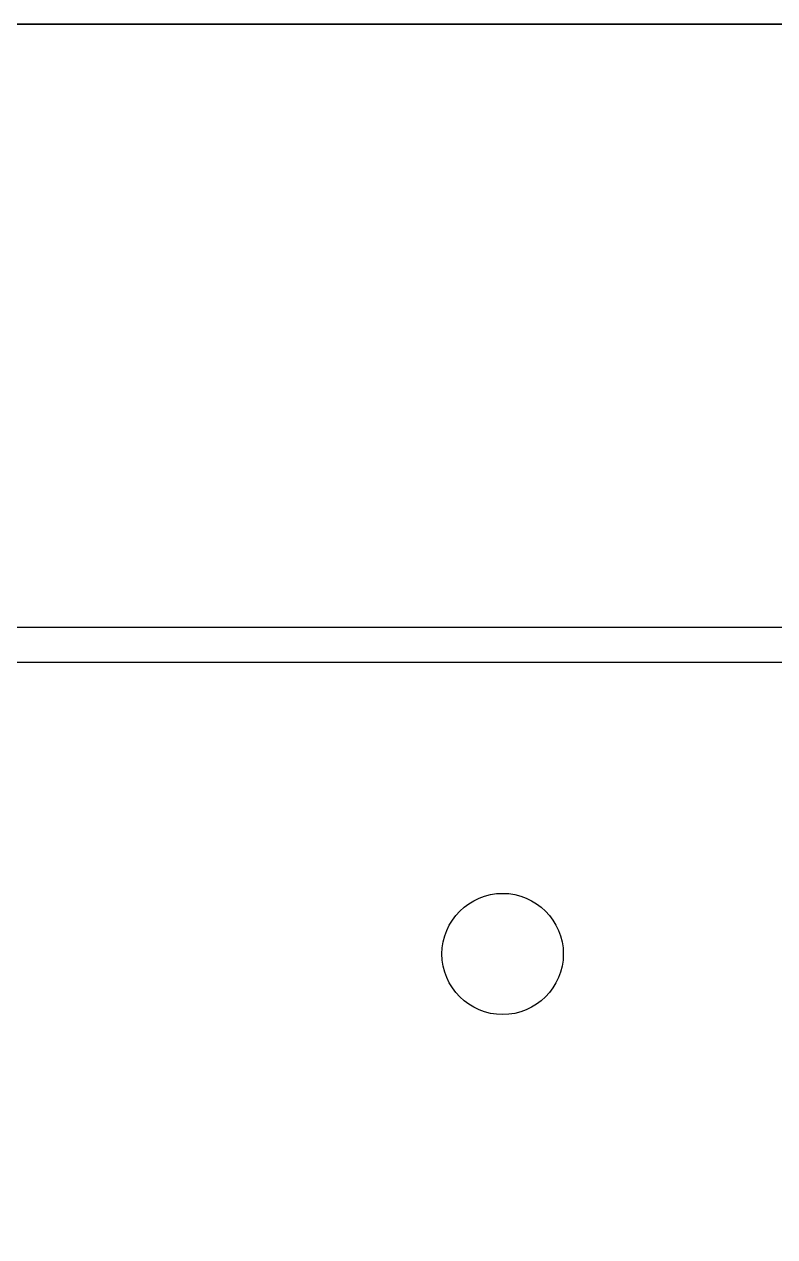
# Model space of a CAD drawing. Header units: millimetres. Extents: x -18178 to 96133, y -22425 to 61598.
# Drawn here: x 42383.5 to 42415.7, y 5355.2 to 5407.2 of the extents above; entities that cross this region are included whole.
import ezdxf

# ---------------------------------------------------------------- set-up
doc = ezdxf.new("R2010")
doc.units = ezdxf.units.MM
for name, color, linetype in [('CH0800FE', 7, 'Continuous'), ('DR0304FE', 7, 'Continuous'), ('EAE-BB-A-OUT-002-KXA 2000A', 131, 'Continuous'), ('EAE-UPS PANEL-VERTV.', 7, 'Continuous')]:
    doc.layers.add(name, color=color, linetype=linetype)
doc.layers.add('E-ELEC-EQPM', color=7, linetype='Continuous', lineweight=35)

# ---------------------------------------------------------------- blocks, each defined once
blk = doc.blocks.new('A$Ccc32f15b')
at = {"layer": 'CH0800FE', "color": 7, "linetype": 'Continuous'}
blk.add_circle((0.445, 42.2), 0.13, dxfattribs=at)
at = {"layer": 'DR0304FE', "color": 7, "linetype": 'Continuous'}
for p, q in [((-0.255, 44.02), (-0.255, 38.95)), ((-0.18, 44.02), (-0.18, 38.95))]:
    blk.add_line(p, q, dxfattribs=at)
blk = doc.blocks.new('ups-panel')
at = {"layer": 'EAE-UPS PANEL-VERTV.', "xscale": 20, "yscale": 20, "zscale": 20}
blk.add_blockref('A$Ccc32f15b', (5.1, -450.025, 1985.5), dxfattribs=at)

msp = doc.modelspace()

# ---------------------------------------------------------------- linework, layer by layer
at = {"layer": 'E-ELEC-EQPM'}
msp.add_lwpolyline([(41552.5646, 5407.17605), (42467.5646, 5407.17605), (42467.5646, 2753.17605), (41552.5646, 2753.17605)], close=True, dxfattribs=at)

# ---------------------------------------------------------------- block references
at = {"layer": 'EAE-BB-A-OUT-002-KXA 2000A', "rotation": 270}
msp.add_blockref('ups-panel', (42010.0646, 5381.30884), dxfattribs=at)

doc.saveas('drawing.dxf')
